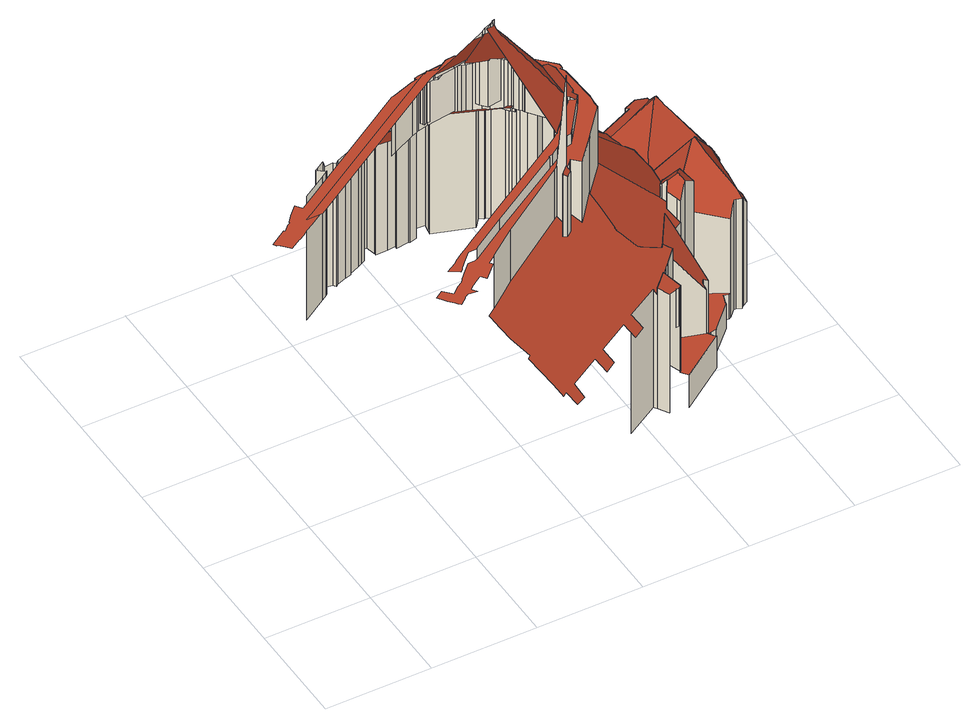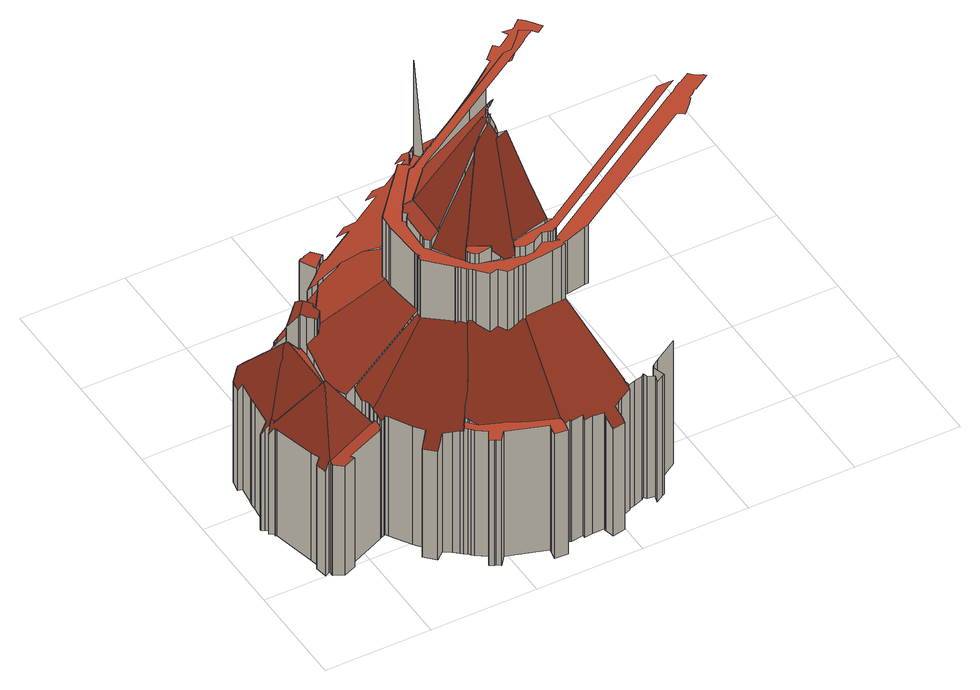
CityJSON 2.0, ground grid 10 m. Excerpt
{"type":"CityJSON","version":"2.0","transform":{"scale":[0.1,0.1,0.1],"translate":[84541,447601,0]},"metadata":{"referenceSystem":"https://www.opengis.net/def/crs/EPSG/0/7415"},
"CityObjects":{
"building1":{"type":"Building","attributes":{"dak_type":"slanted","data_area":2685.45,"data_coverage":0.877,"geconstateerd":false,"gid":15713272,"h_dak_50p":21.89,"h_dak_70p":26.33,"h_dak_max":102.35,"h_dak_min":2.6,"h_maaiveld":0.061,"kas_warenhuis":false,"lod11_replace":false,"ondergronds_type":"above ground","oorspronkelijkbouwjaar":1381,"pw_actueel":"yes","pw_bron":"ahn3","reconstructie_methode":"tudelft3d-geoflow","reconstruction_skipped":false,"rmse_lod12":10.83,"rmse_lod13":2.34,"rmse_lod22":0.764,"rn":1,"status":"Pand in gebruik","t_run":14940,"val3dity_codes_lod12":"[]","val3dity_codes_lod13":"[104,203]","val3dity_codes_lod22":"[104]"},"children":["building1-1"]},
"building1-1":{"type":"BuildingPart","parents":["building1"],"geometry":[{"type":"MultiSurface","lod":"2.2","boundaries":[[[0,1,2,3]],[[4,5,6,7]],[[8,9,10,11,12,13,14,15,16,17,18,19,20,21,22,23,24,25,26,27,28,29,30,0,3,31,32,33,34,35,36,37,38,39,40,41,42,43,44,45,46]],[[47,48,49,50]],[[3,2,51,31]],[[7,6,52,53]],[[54,55,48,47]],[[56,57,58,59,60,51,2,1,61,62,63,64,65,66,67,68,69,70,71,72,73,74,75,76,77,78,79,80,81,82,83,84,85,86,87,88,89,90,91,92,93,94,4,7,53,95,96,97,98,99,100,101,102,103,104,105,106,107,108,109,110,111,112,113,114,115,116,117,118,119,120,121,122,123,124,125,126,127,128,129,130,131,132,133,134,135,136,137,138,139,140,141,142,143,144,145,146,147,148,149,150,151,152,153,154,155,156,157,158,159,160,161,162,163,164,165,166,167,168,169,170,171,172,173,174,175,176,177,178,179,180,181,182,183,184,185,186,187,188,189,190,191,192,193,194,195,196,197,198,199,200,201]],[[202,203,204,205]],[[205,204,206,207]],[[208,209,55,54]],[[207,206,209,208]],[[210,211,212,213,214,215,216,217,218,219,220,221,222,223,224,225,226,227,228,229,230,231,232]],[[233,234,203,202]],[[235,236,234,233]],[[133,237,238,134]],[[239,240,236,235]],[[241,242,240,239]],[[243,244,242,241]],[[245,246,244,243]],[[132,247,237,133]],[[248,249,250,246,245]],[[251,252,253,254,255,256,257,258,259,260,261,262,263,264,265,266,267,268,269,270,271,272,273,270,274,52,6,5,275,276,277,278,279,280,281,282,283,284,285,286,287,288,289,290,291,292,293,294,295,296,297,298,299,300,301,302]],[[303,304,250,249]],[[305,306,307]],[[249,248,308]],[[306,305,308]],[[31,51,60,32]],[[309,273,272,310]],[[131,311,247,132]],[[312,211,210]],[[32,60,59,33]],[[53,52,274,95]],[[96,270,273,309]],[[130,313,311,131]],[[160,314,315,161]],[[159,316,314,160]],[[226,157,156,227]],[[158,317,316,159]],[[157,318,317,158]],[[319,320,304,303]],[[321,322,309,310]],[[323,212,211,312]],[[161,315,324,162]],[[314,316,317,318,325,326,324,315]],[[327,328,329]],[[129,330,313,130]],[[310,272,271,321]],[[225,164,325,318,157,226]],[[162,324,326,163]],[[95,274,270,331]],[[163,326,325,164]],[[33,59,58,34]],[[321,271,270,332]],[[328,327,333,334]],[[164,325,335,165]],[[224,166,336,325,164,225]],[[336,335,325]],[[165,335,336,166]],[[337,338,339,340]],[[334,333,341,342]],[[223,167,166,224]],[[343,344,320,319]],[[128,345,330,129]],[[342,341,346,347]],[[348,349,338,337]],[[350,351,349,348]],[[339,338,352]],[[353,354,355,351,350]],[[222,168,167,223]],[[356,357,354,353]],[[358,357,356]],[[347,346,359,357,358]],[[360,361,359,346]],[[361,360,362]],[[363,364,355,354]],[[365,213,212,323]],[[269,97,270]],[[366,367,364,363]],[[368,369,344,343]],[[370,371,369,368]],[[34,58,57,35]],[[372,373,371,370]],[[374,375,373,372]],[[376,377,365,323,312,378,340,339,352,379,380,381]],[[329,382,383,384,385,8,46,386,387,362,360,346,341,333,327]],[[388,389,367,366]],[[221,169,168,222]],[[97,269,268,98]],[[390,391,375,374]],[[389,388,392]],[[303,249,308,305,393,394,313,330,345,395,396,397,398,399,400,401,402,403,404,405,406,390,374,372,370,368,343,319]],[[35,57,56,36]],[[36,56,201,37]],[[127,395,345,128]],[[407,408,409,410]],[[404,411,412,405]],[[405,412,413,406]],[[37,201,200,38]],[[406,413,391,390]],[[377,214,213,365]],[[296,414,415,297]],[[220,170,169,221]],[[410,409,416,417]],[[357,359,361,362,387,418,419,420,421,422,407,392,388,366,363,354]],[[422,423,408,407]],[[38,200,199,39]],[[403,424,411,404]],[[98,268,267,99]],[[39,199,198,40]],[[219,171,170,220]],[[376,215,214,377]],[[410,417,425,426,427,428,429,430,431,432,433,434,435,174,436,437,438,216,376,381,380,379,352,338,349,351,355,364,367,389,392,407]],[[215,376,216]],[[438,217,216]],[[218,437,172,171,219]],[[217,438,437,218]],[[46,45,386]],[[126,396,395,127]],[[402,439,424,403]],[[125,440,396,126]],[[436,173,172,437]],[[124,441,440,125]],[[401,442,439,402]],[[174,173,436]],[[417,416,443,425]],[[99,267,444,445,100]],[[297,415,446,298]],[[266,447,444,267]],[[448,298,446,449,450]],[[435,451,452,174]],[[447,266,265]],[[123,453,441,124]],[[174,452,454,175]],[[400,455,442,401]],[[456,299,298,448]],[[434,457,451,435]],[[458,434,433,459]],[[459,433,432,460]],[[40,198,197,41]],[[460,432,431,461]],[[451,457,462,454,452]],[[421,463,423,422]],[[122,464,453,123]],[[465,300,299,456]],[[466,301,300,465]],[[461,431,430,467]],[[386,45,44,387]],[[399,468,455,400]],[[469,466,465,456,448,450,470,471,472,473,474,475]],[[387,44,43,476]],[[175,454,462,176]],[[477,176,462,457,434,458]],[[121,478,464,122]],[[472,479,480,473]],[[467,430,429]],[[469,302,301,466]],[[476,43,42]],[[398,481,468,399]],[[259,482,260]],[[473,480,483,474]],[[425,443,484,426]],[[100,445,485,101]],[[474,483,486,487,475]],[[475,487,488,302,469]],[[460,461,467,429,428,489,490,491,492,493,494,477,458,459]],[[426,484,495,427]],[[496,398,397]],[[481,398,496]],[[181,497,498,495,484,443,416,409,408,423,463,420,499,500,501,502,186,185,184,183,182]],[[41,197,196,503]],[[120,504,478,121]],[[302,488,505,251]],[[506,507,481,496]],[[508,509,507,506]],[[427,495,498,428]],[[428,498,497,489]],[[494,177,176,477]],[[503,196,195,510]],[[511,512,509,508]],[[251,505,513,252]],[[493,178,177,494]],[[258,514,482,259]],[[510,195,194,515]],[[463,421,420]],[[489,497,181,490]],[[492,179,178,493]],[[515,194,193,516]],[[517,518,519,520,521,522,420,419,418,387,476,42,41,503,510,515,516,523]],[[491,180,179,492]],[[119,524,504,120]],[[522,499,420]],[[490,181,180,491]],[[521,500,499,522]],[[252,513,525,253]],[[118,526,524,119]],[[117,527,526,118]],[[528,529,512,511]],[[502,187,186]],[[516,193,192,523]],[[520,501,500,521]],[[116,530,527,117]],[[531,532,533,534]],[[530,535,536,537]],[[501,188,187,502]],[[257,538,514,258]],[[115,539,535,530,116]],[[101,485,540,102]],[[534,533,529,528]],[[114,541,539,115]],[[523,192,191,517]],[[519,189,188,501,520]],[[113,542,541,114]],[[518,190,189,519]],[[517,191,190,518]],[[102,540,543,103]],[[256,544,538,257]],[[112,545,542,113]],[[103,543,546,104]],[[255,547,544,256]],[[253,525,548,549,254]],[[550,551,552,553,548,525,513,505,488,487,486,554,555]],[[260,482,514,538,544,556,557,558,559,560,561,562,563,564,565,566,567,568,569,540,485,445,444,447,265,264,263,262,261]],[[570,571,572,573,574,575,576,577,397,396,440,441,453,464,478,504,524,526,527,530,537,578,579,580,581,582,583,584,585]],[[111,586,545,112]],[[104,546,587,105]],[[254,549,547,255]],[[549,548,588]],[[537,536,589,578]],[[555,590,591,550]],[[592,593,532,531]],[[107,594,595,108]],[[108,595,596,109]],[[106,597,594,107]],[[105,587,597,106]],[[109,596,598,599,110]],[[110,599,586,111]],[[600,601,598,596]],[[602,603,601,600]],[[604,605,603,602]],[[606,557,556]],[[588,548,553,607]],[[608,609,610,611,612,613,614,615,592,531,534,528,511,508,506,496,397,577,576,575,574,573,572,616,617,618,619,620,621,622]],[[578,589,579]],[[623,624,558,606,556,544,547,549,588,607,625,626]],[[627,628,605,604]],[[557,606,558]],[[624,559,558]],[[615,629,593,592]],[[607,553,630,631,625]],[[552,632,630,553]],[[625,631,633,626]],[[551,634,632,552]],[[627,604,602,600,596,595,594,597,587,546,543,540,569,568,567,566,635,636,637,638,639,640,641,642,643,644,645,646,647]],[[559,624,648,649,560]],[[623,650,648,624]],[[550,591,634,551]],[[571,616,572]],[[626,633,651,650,623]],[[614,652,629,615]],[[609,653,654,610]],[[570,617,616,571]],[[655,562,561,656]],[[657,566,565,658]],[[610,654,659,611]],[[660,563,562,655]],[[661,635,566,657]],[[585,618,617,570]],[[613,662,652,614]],[[656,561,560,663]],[[650,651,664,665]],[[658,565,564,666]],[[612,667,662,613]],[[668,669,670,671,672,673,674,675,676,677,678,679,680,681,682,620,683,585,584,583,582,581,580,579,589,536,535,539,541,542,545,586,684,685,686,687,688]],[[683,619,618,585]],[[666,564,563,660]],[[608,689,653,609]],[[611,659,667,612]],[[690,636,635,661]],[[655,656,663,691,692,660]],[[622,693,689,608]],[[619,683,620]],[[628,694,695,696,697,698,699,687,686,685,684,586,599,598,601,603,605]],[[663,560,649,700,691]],[[665,664,701,702]],[[647,694,628,627]],[[621,682,703,693,622]],[[658,666,660,692,704,705,706,707,708,690,661,657]],[[708,637,636,690]],[[682,621,620]],[[707,638,637,708]],[[681,709,703,682]],[[680,710,709,681]],[[706,639,638,707]],[[691,711,712,705,704,692]],[[679,713,710,680]],[[705,714,715,639,706]],[[639,715,716,640]],[[714,717,718,719]],[[712,720,717,714,705]],[[691,700,721,722,711]],[[723,724,725,726,727,721,700,649,648,650,665,702]],[[719,718,728]],[[678,729,713,679]],[[702,701,730,723]],[[711,722,720,712]],[[675,731,732,676]],[[640,716,733,641]],[[676,732,734,677]],[[735,736,733,716,715,714,719,728]],[[646,695,694,647]],[[674,737,731,675]],[[677,734,729,678]],[[695,738,739,696]],[[645,740,738,695,646]],[[673,741,737,674]],[[697,742,743,698]],[[696,739,742,697]],[[698,743,744,699]],[[672,745,741,673]],[[699,744,746,687]],[[641,733,747,642]],[[642,747,748,643]],[[643,748,749,644]],[[687,746,750,751,688]],[[688,751,752,668]],[[723,730,753,724]],[[668,752,754,669]],[[644,749,740,645]],[[751,750,755,756]],[[671,757,758,745,672]],[[669,754,759,670]],[[670,759,757,671]],[[722,721,727,760]],[[756,755,761]],[[750,746,744,743,742,739,738,740,749,762,763,764,765,766,767,761,755]],[[768,769,758,757]],[[724,753,770,725]],[[767,771,761]],[[771,767,766]],[[772,773,769,768]],[[774,775,773,772]],[[725,770,776,726]],[[777,778,735,728,718,717,720,722,760,779,780,781,782,783,784,785,786]],[[726,776,787,727]],[[760,727,787,788,779]],[[789,790,764,763,762,749,748,791,792,793,794]],[[778,777,795,796,797,798,799,800,792,791,748,747,733,736,735]],[[790,801,802,803,771,766,765,764]],[[779,788,804,780]],[[805,806,775,774]],[[807,802,808,809,810,811,805,774,772,768,757,759,754,752,751,756,761,771,803,802]],[[780,804,812,781]],[[781,812,813,782]],[[782,813,814,815]],[[815,814,816,817]],[[817,816,818,819]],[[819,818,820,821]],[[821,820,822,823]],[[795,777,786,785,784,783,782,815,817,819,821,823,824,825,826,827,828,829,830,831,832,800,799,798,797,796]],[[823,822,833,824]],[[811,834,806,805]],[[824,833,835,825]],[[825,835,836,826]],[[810,837,834,811]],[[826,836,838,827]],[[839,799,800,840,841,842,843,844,845,846,847,848,849,850,802,801,790,789,794,793]],[[839,792,800,799]],[[792,839,793]],[[832,840,800]],[[840,851,841]],[[844,852,853,845]],[[843,854,852,844]],[[809,855,837,810]],[[831,856,851,840,832]],[[827,838,857,828]],[[845,853,858,846]],[[842,859,854,843]],[[841,851,859,842]],[[830,856,831]],[[829,860,856,830]],[[846,858,861,847]],[[850,807,802]],[[807,850,862,863,802]],[[802,863,864,808]],[[808,864,855,809]],[[828,857,860,829]],[[847,861,865,848]],[[849,866,862,850]],[[848,865,866,849]]],"semantics":{"surfaces":[{"type":"WallSurface","on_footprint_edge":false},{"type":"RoofSurface"},{"type":"WallSurface","on_footprint_edge":true}],"values":[0,0,1,2,0,0,2,1,2,2,2,2,1,2,2,0,2,2,2,2,0,2,1,2,0,0,0,0,0,0,0,0,0,0,0,0,0,0,0,0,2,1,0,0,1,0,0,0,0,0,0,0,0,0,0,0,0,1,0,0,0,0,2,0,0,0,0,0,0,0,0,0,0,0,0,0,0,0,0,2,2,0,2,2,1,1,0,0,0,2,0,1,0,0,0,0,2,2,0,2,0,2,0,0,1,0,0,2,0,0,0,0,1,0,0,0,0,0,0,2,0,0,0,2,0,0,0,2,0,2,0,0,0,0,2,0,0,0,0,0,0,1,0,0,0,0,0,0,2,1,0,0,0,0,0,0,0,0,2,0,0,0,0,0,0,1,0,0,2,1,0,0,0,2,2,0,0,0,0,2,0,0,0,0,0,0,0,0,1,0,0,0,0,0,0,0,0,2,0,0,0,0,2,0,0,0,0,0,2,0,0,0,0,0,0,0,0,0,0,0,0,1,1,1,0,0,0,0,0,2,2,0,0,0,0,0,0,0,0,0,0,0,1,0,1,0,0,0,2,2,2,2,2,1,0,0,2,0,2,2,2,0,0,0,2,0,0,0,2,0,2,0,2,1,0,0,2,2,0,1,2,0,1,0,2,0,2,1,0,0,0,2,2,0,1,2,0,0,0,0,0,1,0,2,2,0,2,0,2,1,0,2,2,0,0,2,0,0,0,2,0,0,0,0,0,0,2,0,0,0,2,0,0,0,0,1,2,2,0,0,2,2,2,1,2,2,1,1,1,2,2,1,2,2,2,2,2,2,2,1,2,2,2,2,2,2,1,0,0,0,2,2,2,2,2,2,2,2,2,2,2,2,0,2,2,2,2,2,2,2]}}]}
},
"vertices":[
[143,72,265],[143,72,253],[176,93,253],[176,93,265],[157,69,253],[157,69,195],[184,89,197],[184,89,253],[270,161,265],[268,160,265],[266,158,265],[258,153,265],[248,147,265],[179,104,265],[142,81,265],[136,77,265],[128,72,265],[120,67,265],[117,64,265],[108,59,265],[111,57,265],[116,54,265],[117,53,265],[118,54,265],[119,55,265],[120,57,265],[122,59,265],[125,62,265],[134,71,265],[136,71,265],[141,71,265],[250,139,265],[250,140,265],[254,141,265],[261,146,265],[272,153,265],[275,155,265],[276,155,265],[280,156,264],[283,160,264],[284,161,264],[306,191,264],[304,191,264],[300,193,264],[298,194,264],[297,191,264],[271,163,265],[149,336,136],[149,336,1],[126,322,1],[126,322,136],[250,139,253],[252,135,199],[252,135,253],[155,340,136],[155,340,1],[275,155,253],[272,153,253],[261,146,253],[254,141,253],[250,140,253],[141,71,253],[136,71,253],[134,71,253],[125,62,253],[122,59,253],[120,57,253],[119,55,253],[118,54,253],[117,53,253],[112,50,253],[107,46,253],[105,44,253],[102,47,253],[98,52,253],[90,47,253],[95,40,253],[96,39,253],[100,34,253],[102,32,253],[104,30,253],[110,35,253],[111,36,253],[112,37,253],[113,37,253],[114,38,253],[123,37,253],[120,42,253],[122,44,253],[132,51,253],[134,52,253],[138,47,253],[149,58,253],[151,60,253],[149,63,253],[256,138,253],[261,131,253],[270,140,253],[278,134,252],[297,156,252],[299,158,252],[322,185,253],[322,191,253],[323,197,253],[323,200,253],[321,236,253],[321,237,253],[320,239,253],[319,241,253],[321,241,253],[321,245,253],[321,246,253],[301,267,253],[301,269,253],[299,269,253],[297,271,253],[294,275,253],[293,276,253],[290,277,253],[288,280,253],[280,289,253],[273,289,254],[267,295,254],[261,295,254],[256,294,254],[252,294,254],[250,295,254],[250,294,254],[222,291,254],[213,290,254],[209,289,254],[210,287,254],[205,286,254],[185,279,254],[181,278,254],[50,196,254],[45,201,255],[43,199,255],[36,192,255],[31,186,255],[32,185,255],[28,183,255],[27,182,255],[25,180,255],[23,178,255],[22,179,255],[6,169,255],[8,166,255],[9,166,255],[14,162,254],[18,158,254],[28,164,254],[29,164,254],[34,167,254],[39,171,254],[46,175,254],[212,279,254],[213,279,254],[212,280,254],[212,281,254],[211,282,254],[211,283,254],[213,282,254],[215,282,254],[216,281,254],[217,282,254],[218,280,254],[220,280,254],[225,278,254],[236,285,254],[245,286,254],[249,284,254],[253,283,254],[257,282,254],[262,281,254],[266,279,254],[282,274,253],[285,273,253],[288,270,253],[289,267,253],[290,267,253],[290,266,253],[293,261,253],[294,260,253],[295,259,253],[297,255,253],[298,255,253],[298,254,253],[307,240,253],[308,239,253],[311,235,253],[311,231,253],[311,227,253],[310,204,253],[307,201,253],[310,197,253],[306,192,253],[306,191,253],[284,161,253],[283,160,253],[280,156,253],[276,155,253],[153,351,132],[153,351,1],[151,350,1],[151,350,132],[156,342,1],[156,342,135],[156,341,136],[156,341,1],[209,268,265],[215,269,265],[217,270,265],[237,273,265],[249,276,265],[251,276,265],[251,277,265],[252,279,265],[253,283,265],[249,284,265],[245,286,265],[236,285,265],[225,278,265],[220,280,265],[218,280,265],[216,281,265],[213,279,265],[212,279,265],[46,175,266],[39,171,266],[40,171,266],[42,171,266],[54,171,266],[161,356,132],[161,356,1],[159,349,133],[159,349,1],[185,279,191],[181,278,190],[166,348,135],[166,348,1],[168,345,136],[168,345,1],[170,347,136],[170,347,1],[179,350,137],[179,350,1],[205,286,195],[185,352,137],[185,352,134],[185,352,1],[335,99,130],[339,103,131],[343,107,132],[354,118,135],[350,119,138],[346,121,141],[344,118,140],[339,118,143],[326,118,149],[323,118,151],[322,118,151],[321,118,152],[320,119,153],[311,127,163],[308,129,166],[302,147,182],[297,156,192],[278,134,185],[270,140,193],[261,131,191],[263,127,187],[258,123,187],[253,123,189],[256,138,199],[149,63,195],[151,60,192],[151,60,191],[160,47,177],[172,36,162],[169,33,162],[182,15,142],[186,9,135],[187,7,133],[191,10,133],[197,1,124],[207,7,123],[202,16,133],[228,32,132],[233,35,132],[239,26,122],[250,33,122],[244,42,132],[275,61,131],[281,52,121],[292,59,121],[286,68,131],[318,87,130],[320,84,126],[325,89,128],[326,90,128],[327,91,128],[333,97,130],[185,353,133],[185,353,1],[187,346,140],[187,346,139],[186,346,139],[187,347,139],[253,123,257],[258,123,253],[210,287,196],[215,269,269],[209,289,194],[211,282,209],[211,283,209],[212,281,209],[212,280,209],[213,279,209],[195,357,131],[195,357,1],[263,127,253],[261,131,257],[217,270,269],[213,282,209],[216,281,209],[215,282,209],[236,212,357],[236,212,360],[231,209,360],[213,290,194],[261,131,356],[261,131,217],[239,213,356],[239,213,360],[217,282,209],[218,280,209],[237,227,340],[237,227,337],[237,227,335],[228,225,337],[239,214,356],[239,214,360],[199,359,130],[199,359,1],[222,291,195],[242,216,354],[242,216,360],[238,224,346],[238,224,340],[240,219,354],[240,219,345],[239,228,335],[241,218,356],[241,218,353],[241,218,346],[241,217,357],[241,217,352],[241,217,358],[242,216,351],[243,214,351],[243,214,350],[244,212,348],[243,218,350],[243,218,345],[237,273,267],[243,219,349],[243,219,344],[203,361,129],[203,361,1],[203,362,127],[203,362,1],[201,369,121],[201,369,1],[201,372,118],[201,372,1],[251,276,266],[249,276,266],[221,250,298],[240,232,329],[248,264,283],[251,275,268],[232,207,357],[233,206,355],[268,163,269],[269,162,266],[297,191,265],[298,194,268],[251,221,338],[251,221,336],[213,374,118],[213,374,1],[255,223,332],[199,314,170],[207,294,189],[250,294,196],[250,295,195],[254,359,137],[254,364,133],[247,362,134],[246,363,133],[234,361,133],[234,364,130],[226,363,130],[215,363,128],[215,364,128],[215,365,126],[256,223,331],[256,223,324],[258,225,320],[258,225,327],[215,363,1],[215,364,1],[215,365,1],[286,68,1],[318,87,1],[260,228,315],[260,228,322],[298,217,268],[299,233,268],[299,235,268],[297,236,271],[268,227,313],[268,227,308],[226,363,1],[283,257,272],[284,258,270],[286,260,265],[286,261,264],[282,263,264],[275,267,263],[272,269,263],[269,270,263],[269,271,261],[269,272,260],[264,278,256],[257,282,255],[253,283,256],[252,279,262],[234,364,1],[252,294,195],[256,294,193],[234,361,1],[283,257,268],[297,156,189],[299,158,189],[320,84,1],[302,147,180],[320,84,133],[326,74,1],[326,74,131],[264,278,209],[262,281,209],[261,295,191],[266,279,209],[246,363,1],[325,89,134],[269,272,209],[269,272,264],[269,271,264],[269,270,264],[272,269,264],[282,274,209],[297,236,269],[267,295,189],[326,90,134],[327,91,134],[275,267,264],[247,362,1],[333,97,134],[329,75,131],[333,76,131],[334,77,131],[336,77,131],[338,78,131],[339,79,131],[300,193,267],[282,274,264],[273,289,192],[334,77,89],[336,77,89],[254,364,1],[326,118,148],[338,78,88],[284,258,266],[322,185,188],[338,78,37],[339,79,37],[333,97,37],[288,263,264],[290,266,264],[290,267,264],[289,267,264],[288,270,264],[285,273,264],[286,260,262],[254,364,137],[288,263,257],[286,261,261],[299,236,267],[299,237,266],[307,240,255],[298,254,254],[306,192,263],[280,289,189],[335,99,36],[254,365,137],[254,365,1],[254,366,137],[254,366,1],[310,197,262],[256,375,137],[256,375,1],[339,103,36],[339,118,139],[307,201,263],[310,204,262],[311,231,262],[311,235,262],[308,239,263],[307,240,264],[299,237,268],[299,236,268],[311,227,262],[288,280,194],[343,107,36],[290,277,197],[293,276,197],[268,374,137],[268,374,1],[294,275,197],[266,363,137],[266,363,1],[267,367,1],[267,367,137],[294,275,194],[294,276,193],[294,276,196],[344,118,136],[297,271,194],[322,191,190],[299,269,194],[301,269,192],[323,197,190],[346,121,136],[301,267,193],[323,200,190],[350,119,129],[354,118,36],[354,118,124],[387,103,36],[385,105,36],[382,110,36],[381,110,36],[341,74,37],[343,72,37],[347,123,136],[365,150,139],[370,143,132],[371,142,131],[379,148,129],[377,151,132],[372,159,139],[375,163,140],[376,165,140],[372,167,144],[371,168,145],[364,171,151],[325,189,187],[323,190,189],[323,327,142],[322,328,141],[317,334,138],[304,339,138],[300,341,138],[296,342,138],[281,349,137],[255,359,137],[311,307,164],[312,307,163],[312,308,163],[313,309,161],[313,310,160],[318,316,154],[321,319,149],[325,325,143],[321,246,190],[321,236,193],[354,118,123],[311,307,163],[343,72,1],[387,103,1],[303,351,138],[303,351,1],[320,239,194],[319,241,196],[321,241,193],[321,237,193],[321,241,190],[321,245,190],[325,241,190],[325,241,187],[327,241,188],[327,241,185],[330,241,185],[330,241,182],[365,150,144],[381,110,84],[325,336,138],[323,338,138],[314,345,138],[319,354,138],[319,355,138],[315,357,138],[314,357,138],[310,360,138],[322,328,138],[323,327,138],[325,325,138],[328,329,138],[328,330,138],[330,332,138],[327,334,138],[387,117,86],[371,142,130],[379,113,90],[382,116,90],[334,241,181],[334,241,179],[310,360,1],[381,110,1],[379,113,1],[382,110,1],[382,116,1],[385,105,1],[372,169,144],[376,174,140],[377,174,139],[379,173,138],[386,172,131],[388,187,130],[393,220,127],[393,222,127],[393,223,127],[392,225,128],[389,242,132],[381,242,139],[378,242,141],[371,142,28],[379,148,28],[387,117,27],[387,117,1],[314,357,1],[323,338,1],[314,345,1],[372,159,158],[377,151,154],[371,168,159],[372,167,160],[319,354,1],[375,163,165],[372,169,159],[315,357,1],[379,148,152],[390,118,1],[390,118,27],[376,165,164],[319,355,1],[378,273,131],[378,274,131],[378,278,129],[378,281,128],[375,280,130],[374,279,131],[372,282,131],[360,301,130],[353,310,130],[361,318,119],[352,328,120],[344,321,131],[337,326,133],[332,330,135],[330,332,135],[328,329,139],[328,249,183],[373,267,138],[375,268,137],[379,269,133],[379,271,132],[325,336,1],[376,174,156],[387,155,166],[384,161,171],[327,334,1],[378,242,139],[381,242,136],[382,255,133],[380,258,134],[379,262,134],[379,263,134],[387,155,28],[396,119,1],[396,119,27],[330,332,1],[384,162,171],[391,170,166],[386,172,162],[379,173,158],[377,174,157],[332,330,1],[337,326,1],[401,165,152],[392,170,164],[344,321,1],[391,170,129],[386,172,121],[388,187,121],[391,170,121],[391,171,122],[391,171,129],[392,170,121],[401,165,28],[401,165,118],[418,141,28],[418,143,28],[421,151,28],[426,150,28],[428,151,28],[398,181,139],[352,328,1],[418,141,1],[360,301,1],[353,310,1],[393,220,122],[361,318,1],[417,196,167],[394,219,124],[372,282,1],[381,242,110],[382,255,116],[389,242,122],[374,279,1],[380,258,114],[379,262,115],[379,263,115],[375,280,1],[379,269,117],[393,222,118],[393,223,117],[392,225,122],[379,271,117],[379,271,122],[378,273,122],[418,143,1],[378,274,122],[380,272,119],[380,272,122],[378,281,120],[378,281,1],[378,278,121],[428,151,109],[382,272,122],[394,227,125],[397,232,132],[415,254,168],[384,271,125],[382,272,123],[382,273,123],[379,281,120],[379,281,1],[421,151,1],[382,273,122],[380,281,121],[380,281,1],[380,282,120],[380,282,1],[426,150,1],[420,196,168],[419,196,167],[435,158,121],[437,158,121],[442,156,121],[442,157,122],[440,162,128],[426,185,155],[425,186,156],[423,190,161],[428,151,1],[435,158,1],[423,250,159],[417,254,169],[400,224,117],[450,228,116],[450,231,121],[424,249,158],[423,198,164],[426,202,158],[430,205,153],[450,226,121],[451,226,121],[451,226,120],[418,258,165],[436,297,123],[388,275,122],[437,158,1],[417,298,121],[417,298,1],[437,297,123],[436,300,122],[436,301,122],[427,306,120],[415,301,120],[442,156,1],[442,157,1],[443,157,1],[443,157,121],[444,158,1],[444,158,120],[449,161,1],[449,161,111],[451,172,1],[451,172,110],[447,173,1],[447,173,116],[449,189,116],[450,193,116],[450,198,116],[453,222,116],[459,223,105],[459,224,106],[456,226,111],[456,226,112],[453,228,117],[449,189,1],[415,301,1],[450,193,1],[450,198,1],[427,306,1],[453,222,1],[450,228,121],[453,228,116],[453,228,115],[456,231,110],[452,234,117],[452,236,116],[451,236,117],[442,276,119],[440,286,120],[443,287,114],[441,299,115],[437,297,122],[453,228,1],[452,236,1],[451,236,1],[452,234,1],[436,301,1],[456,226,1],[459,223,1],[442,276,1],[456,231,1],[459,224,1],[440,286,1],[437,297,1],[436,297,1],[436,300,1],[443,287,1],[441,299,1]
]}
